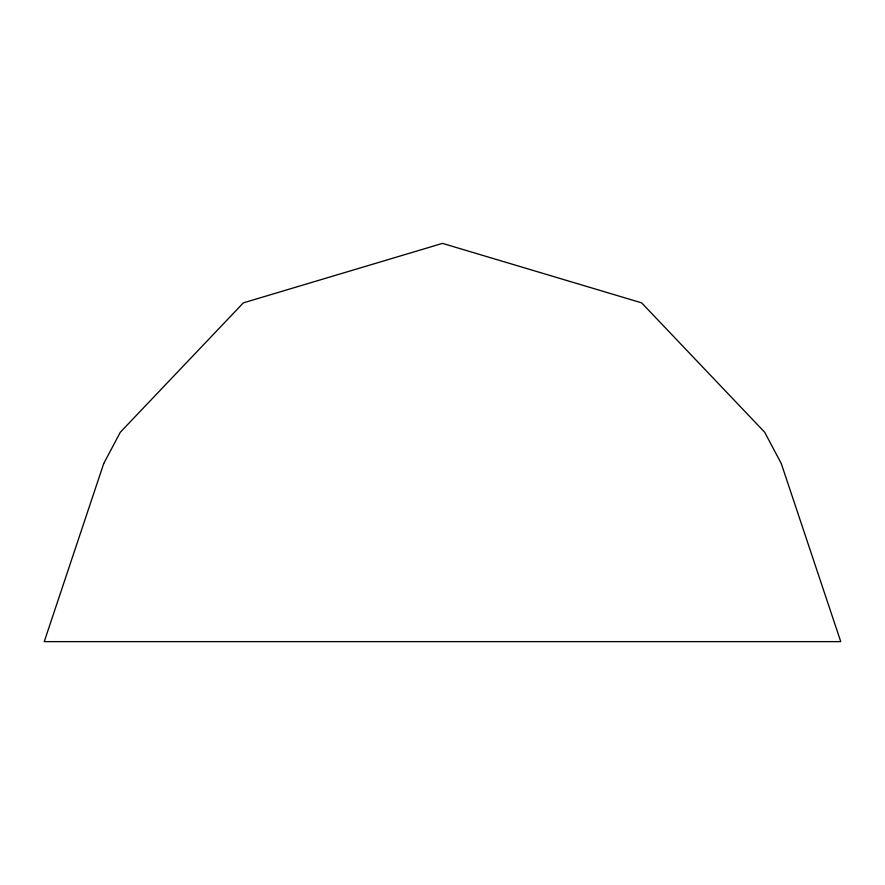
<?xml version="1.0" encoding="UTF-8"?>
<svg xmlns="http://www.w3.org/2000/svg" width="885" height="885" viewBox="0 0 885 885"><rect width="100%" height="100%" fill="white"/><g stroke="black" fill="none" stroke-linecap="round" stroke-linejoin="round"><path stroke-width="1.33" d="M103.733 463.519L44.25 641.625L840.75 641.625L781.267 463.519L764.684 432.245L641.625 302.847L442.5 243.375L243.375 302.847L120.316 432.245L103.733 463.519"/></g></svg>
